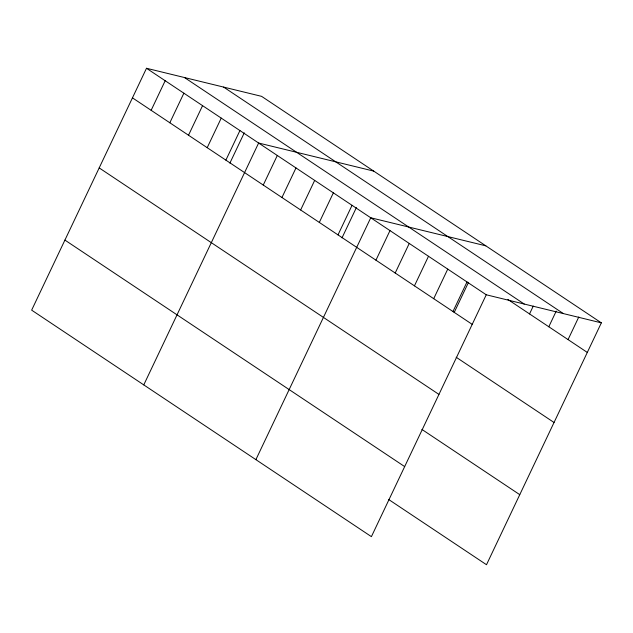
<?xml version="1.0" encoding="UTF-8"?>
<svg xmlns="http://www.w3.org/2000/svg" width="633" height="633" viewBox="0 0 633 633"><rect width="100%" height="100%" fill="white"/><g stroke="black" fill="none" stroke-linecap="round" stroke-linejoin="round"><path stroke-width="0.95" d="M601.35 322.854L261.595 96.351L146.5 68.277L31.65 310.146L371.405 536.649L486.255 294.78L601.35 322.854L486.5 564.723L388.63 499.477M151.145 110.308L165.181 80.731M169.826 122.77L183.871 93.193M188.515 135.225L202.56 105.648M207.205 147.679L221.241 118.11M225.886 160.141L239.931 130.564M229.89 163.116L244.267 132.843M143.77 384.888L258.62 143.026L373.715 171.1M263.257 185.058L277.301 155.481M281.946 197.512L295.991 167.935M300.635 209.974L314.68 180.397M319.317 222.428L333.362 192.851M338.006 234.883L352.051 205.314M342.01 237.866L356.387 207.592M255.89 459.637L370.74 217.768L485.835 245.841M375.947 260.179L389.991 230.602M395.198 273.013L409.242 243.444M414.449 285.847L428.494 256.278M433.708 298.689L447.745 269.112M452.959 311.523L467.004 281.946M454.13 312.607L468.507 282.334M529.552 313.921L533.263 306.095M548.803 326.763L556.233 311.104M568.054 339.597L578.791 316.983M223.615 87.085L563.37 313.588M184.48 77.543L524.235 304.046M507.888 299.488L587.305 352.431M146.5 68.277L486.255 294.78M132.455 97.854L472.21 324.357M456.171 357.241L554.041 422.488M99.191 167.911L438.946 394.414M421.902 429.419L519.764 494.666M64.914 240.089L404.669 466.592"/></g></svg>
